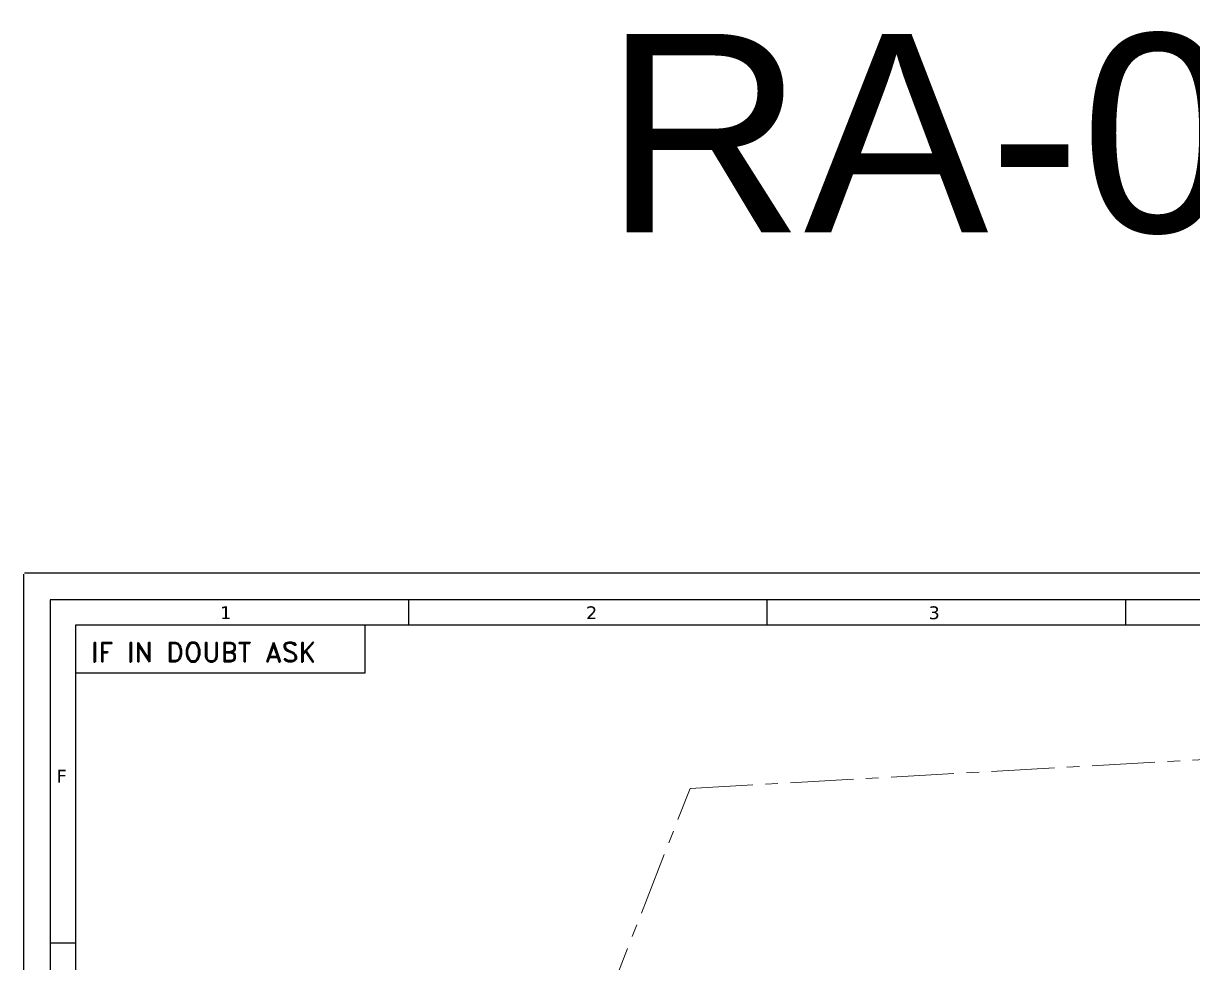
# Model space of a CAD drawing. Extents: x 1878645 to 3043969, y -1160829 to -603973.
# Drawn here: x 2951789 to 2987186, y -637408 to -608981 of the extents above; entities that cross this region are included whole.
import ezdxf

# ---------------------------------------------------------------- set-up
doc = ezdxf.new("R2010")
doc.units = 0
doc.header["$LTSCALE"] = 100
doc.linetypes.add('Center', pattern=[50.8, 31.75, -6.35, 6.35, -6.35])
doc.layers.add('A-SITE-BDRY', color=6, linetype='Center', lineweight=70)
doc.styles.add('ARIAL', font='arial.ttf')
doc.styles.add('ROMAND', font='romand__.ttf', dxfattribs={"height": 5})
doc.styles.get("Standard").update_dxf_attribs({"font": 'verdana.ttf'})

msp = doc.modelspace()

# ---------------------------------------------------------------- linework, layer by layer
at = {"color": 35}
for p, q in [((2951789.30908, -625648.03039), (2951789.30908, -689552.32956)), ((3039754.6156, -625617.02393), (2951820.31553, -625617.02393))]:
    msp.add_line(p, q, dxfattribs=at)
for p, q in [((3038948.44783, -626423.19171), (2952595.47685, -626423.19171)), ((2952595.47685, -626423.19171), (2952595.47685, -688746.16178)), ((2963447.73532, -626423.19171), (2963447.73532, -627198.35303)), ((2974299.9938, -626423.19171), (2974299.9938, -627198.35303)), ((2985152.25227, -626423.19171), (2985152.25227, -627198.35303)), ((3038948.44783, -627198.35303), (2953370.63817, -627198.35303)), ((2953370.63817, -627198.35303), (2953370.63817, -688746.16178)), ((2962131.20674, -628638.91589), (2962131.20674, -627198.35303)), ((2953370.63817, -628638.91589), (2962131.20674, -628638.91589)), ((2952595.47685, -636810.35339), (2953370.63817, -636810.35339))]:
    msp.add_line(p, q)
at = {"layer": 'A-SITE-BDRY', "lineweight": 5, "ltscale": 0.6}
msp.add_lwpolyline([(2967168.97874, -644428.58017), (2971971.23064, -632138.29574), (3035838.47961, -628531.9065), (3035637.64644, -640562.36282)], dxfattribs=at)

# ---------------------------------------------------------------- texts
at = {"color": 2, "style": 'ARIAL'}
msp.add_text('RA-04 Workings', height=6000, dxfattribs=at).set_placement((2969365.74929, -615300.40378))
for s, p in [('1', (2957746.08977, -627012.90749)), ('2', (2968822.6479, -627012.90749)), ('3', (2979192.19173, -627012.90749)), ('F', (2952796.98956, -631958.66991))]:
    msp.add_text(s, height=387.58066).set_placement(p)
at = {"style": 'ROMAND'}
msp.add_text('IF IN DOUBT ASK', height=591.4024039, dxfattribs=at).set_placement((2953833.04058, -628307.08536))

doc.saveas('drawing.dxf')
